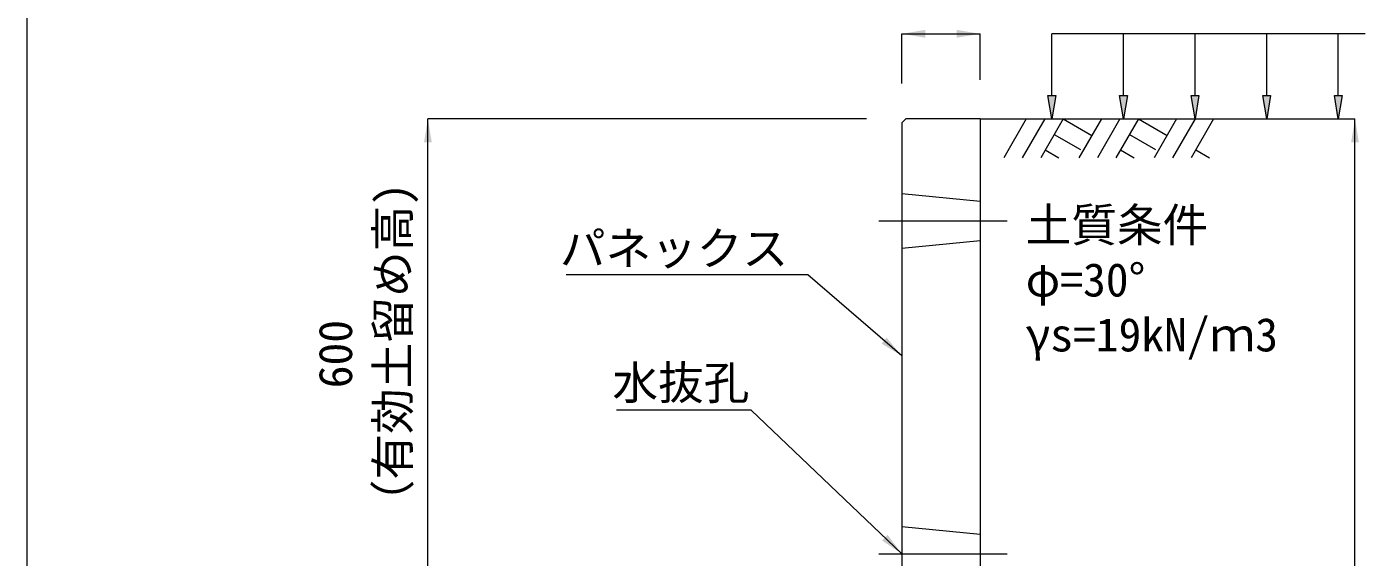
# Model space of a CAD drawing. Units: millimetres at full size, sheet at 1:40. Extents: x 206103 to 244503, y 883348 to 903496.
# Drawn here: x 234503 to 236212, y 888319 to 888996 of the extents above; entities that cross this region are included whole.
import ezdxf
from ezdxf.enums import TextEntityAlignment as Align

# ---------------------------------------------------------------- set-up
doc = ezdxf.new("R2010")
doc.units = ezdxf.units.MM
doc.header["$LTSCALE"] = 40
doc.linetypes.add('DASHED', pattern=[7.5, 6, -1.5])
doc.linetypes.add('USER1', pattern=[28.575, 19.05, -3.175, 3.175, -3.175])
for name, color, linetype, lineweight in [('0_2', 7, 'Continuous', 20), ('パネックスKUR', 2, 'Continuous', 20), ('図枠', 5, 'Continuous', 13), ('寸法線', 7, 'Continuous', 13), ('引出線', 4, 'Continuous', 13), ('補助線', 8, 'USER1', 13), ('ﾊｯﾁﾝｸﾞ', 7, 'Continuous', 5)]:
    doc.layers.add(name, color=color, linetype=linetype, lineweight=lineweight)
doc.styles.add('ＭＳ ゴシック', font='')
doc.styles.get('ＭＳ ゴシック').set_extended_font_data('MS Gothic')

# ---------------------------------------------------------------- blocks, each defined once
blk = doc.blocks.new('filled_arrow')
at = {"color": 0, "linetype": 'Continuous', "lineweight": -2}
blk.add_solid([(7.5, 1.25), (0, 0), (7.5, -1.25)], dxfattribs=at)

msp = doc.modelspace()

# ---------------------------------------------------------------- hatches: boundary and pattern name
at = {"layer": '寸法線'}
for points in [[(235816.62, 888908.33), (235811.62, 888878.33), (235806.62, 888908.33)], [(235908.03, 888908.33), (235903.03, 888878.33), (235898.03, 888908.33)], [(235999.44, 888908.33), (235994.44, 888878.33), (235989.44, 888908.33)], [(236090.86, 888908.33), (236085.86, 888878.33), (236080.86, 888908.33)], [(236182.27, 888908.33), (236177.27, 888878.33), (236172.27, 888908.33)]]:
    msp.add_hatch(color=256, dxfattribs=at).paths.add_polyline_path(points)

# ---------------------------------------------------------------- linework, layer by layer
at = {"layer": '0_2'}
msp.add_line((235720.21, 888878.33), (236120.21, 888878.33), dxfattribs=at)
at = {"layer": 'パネックスKUR'}
for p, q in [((235620.21, 888873.33), (235625.21, 888878.33)), ((235620.21, 888873.33), (235620.21, 888278.33)), ((235720.21, 888878.33), (235625.21, 888878.33)), ((235720.21, 888878.33), (235720.21, 887648.33))]:
    msp.add_line(p, q, dxfattribs=at)
at = {"layer": 'パネックスKUR', "linetype": 'DASHED', "lineweight": 9}
for p, q in [((235620.21, 888783.33), (235720.21, 888773.33)), ((235620.21, 888713.33), (235720.21, 888723.33)), ((235620.21, 888358.33), (235720.21, 888348.33))]:
    msp.add_line(p, q, dxfattribs=at)
at = {"layer": '図枠'}
msp.add_line((234503.21, 903148.33), (234503.21, 883348.33), dxfattribs=at)
at = {"layer": '寸法線'}
for p, q in [((235620.21, 888986.88), (235720.21, 888986.88)), ((235620.21, 888923.33), (235620.21, 888986.88)), ((235720.21, 888928.33), (235720.21, 888986.88)), ((235015.21, 888278.33), (235015.21, 888878.33)), ((235575.21, 888878.33), (235015.21, 888878.33)), ((235770.21, 888878.33), (236198.55, 888878.33)), ((236198.55, 887648.33), (236198.55, 888878.33))]:
    msp.add_line(p, q, dxfattribs=at)
at = {"layer": '寸法線', "lineweight": 9}
for p, q in [((236211.62, 888986.88), (235811.62, 888986.88)), ((235811.62, 888908.33), (235811.62, 888986.88)), ((235903.03, 888908.33), (235903.03, 888986.88)), ((235994.44, 888908.33), (235994.44, 888986.88)), ((236085.86, 888908.33), (236085.86, 888986.88)), ((236177.27, 888908.33), (236177.27, 888986.88))]:
    msp.add_line(p, q, dxfattribs=at)
for points in [[(235816.62, 888908.33), (235811.62, 888878.33), (235806.62, 888908.33)], [(235908.03, 888908.33), (235903.03, 888878.33), (235898.03, 888908.33)], [(235999.44, 888908.33), (235994.44, 888878.33), (235989.44, 888908.33)], [(236090.86, 888908.33), (236085.86, 888878.33), (236080.86, 888908.33)], [(236182.27, 888908.33), (236177.27, 888878.33), (236172.27, 888908.33)]]:
    msp.add_lwpolyline(points, close=True, dxfattribs=at)
at = {"layer": '引出線'}
for points in [[(235620.21, 888575.83), (235500, 888679.29), (235191.75, 888679.29)], [(235620.21, 888323.33), (235427.75, 888506.78), (235256, 888506.78)]]:
    msp.add_lwpolyline(points, dxfattribs=at)
at = {"layer": '補助線'}
for p, q in [((235590.85, 888748.33), (235754.56, 888748.33)), ((235590.85, 888323.33), (235754.56, 888323.33))]:
    msp.add_line(p, q, dxfattribs=at)
at = {"layer": 'ﾊｯﾁﾝｸﾞ', "lineweight": 9}
for p, q in [((235778.85, 888878.32), (235750.21, 888828.7)), ((235802.48, 888878.32), (235773.83, 888828.7)), ((235826.1, 888878.32), (235797.45, 888828.7)), ((235826.1, 888878.32), (235862.67, 888857.21)), ((235874.86, 888878.32), (235846.21, 888828.7)), ((235898.48, 888878.32), (235869.83, 888828.7)), ((235922.1, 888878.32), (235893.45, 888828.7)), ((235922.1, 888878.32), (235958.67, 888857.21)), ((235970.85, 888878.32), (235942.2, 888828.7)), ((235994.48, 888878.32), (235965.83, 888828.7)), ((236018.1, 888878.32), (235989.45, 888828.7)), ((235814.68, 888858.54), (235848.09, 888839.25)), ((235910.68, 888858.54), (235944.09, 888839.25)), ((235803.26, 888838.75), (235820.67, 888828.7)), ((235899.25, 888838.75), (235916.67, 888828.7)), ((235995.25, 888838.75), (236012.67, 888828.7))]:
    msp.add_line(p, q, dxfattribs=at)

# ---------------------------------------------------------------- block references
at = {"layer": '寸法線', "xscale": 4, "yscale": 4}
msp.add_blockref('filled_arrow', (235620.21, 888986.88), dxfattribs=at)
for p, rotation in [((235720.21, 888986.88), 180), ((235015.21, 888878.33), 270), ((236198.55, 888878.33), 270)]:
    msp.add_blockref('filled_arrow', p, dxfattribs=dict(at, rotation=rotation))
at = {"layer": '引出線', "xscale": 4, "yscale": 4}
for p, rotation in [((235620.21, 888575.83), 139.3), ((235620.21, 888323.33), 136.4)]:
    msp.add_blockref('filled_arrow', p, dxfattribs=dict(at, rotation=rotation))

# ---------------------------------------------------------------- texts
at = {"layer": '寸法線', "style": 'ＭＳ ゴシック'}
for s, p in [('（有効土留め高)', (235004.41, 888359.8)), ('600', (234931.28, 888534.62))]:
    msp.add_text(s, height=42.72, rotation=90, dxfattribs=at).set_placement(p, align=Align.BOTTOM_LEFT)
for s, p in [('土質条件', (235778.17, 888764.36)), ('φ=30°', (235778.17, 888694.36)), ('γs=19kN/ｍ3', (235778.17, 888624.36))]:
    msp.add_text(s, height=42.72, dxfattribs=at).set_placement(p, align=Align.TOP_LEFT)
at = {"layer": '引出線', "style": 'ＭＳ ゴシック'}
for s, p in [('パネックス', (235475, 888734.43)), ('水抜孔', (235425.5, 888563.06))]:
    msp.add_text(s, height=42.72, dxfattribs=at).set_placement(p, align=Align.TOP_RIGHT)

doc.saveas('drawing.dxf')
